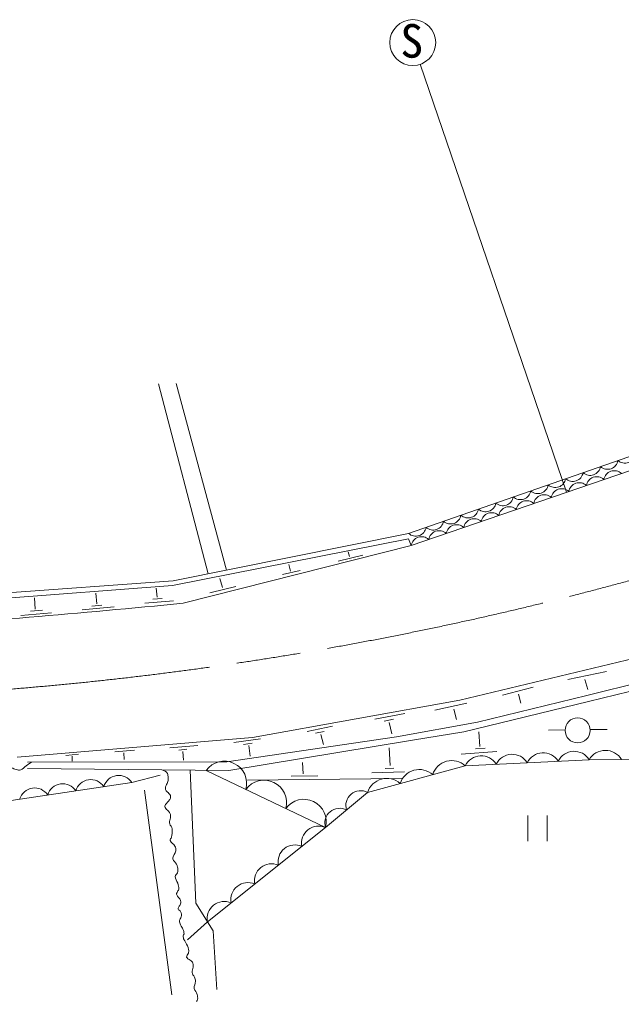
# Model space of a CAD drawing. Units: millimetres, scale not verified. Extents: x 40000 to 680000, y 20000 to 380000.
# Drawn here: x 280219 to 313010, y 249258 to 302790 of the extents above; entities that cross this region are included whole.
import ezdxf
from ezdxf.enums import TextEntityAlignment as Align

# ---------------------------------------------------------------- set-up
doc = ezdxf.new("R2010")
doc.units = ezdxf.units.MM
doc.header["$LTSCALE"] = 1000
doc.linetypes.add('CHAIN', pattern=[18.5, 12, -1.5, 3.5, -1.5])
doc.layers.add('M-BGD', color=7, linetype='Continuous', lineweight=13)
doc.layers.add('M-BMK', color=2, linetype='CHAIN', lineweight=13)
doc.styles.add('ＭＳ ゴシック', font='')
doc.styles.get('ＭＳ ゴシック').set_extended_font_data('MS Gothic')

msp = doc.modelspace()

# ---------------------------------------------------------------- linework, layer by layer
at = {"layer": 'M-BGD'}
for p, q in [((302041, 300354), (310022, 277021)), ((301417, 274774), (347056, 290688)), ((347379, 289833), (301555, 274117)), ((290498, 272578), (287794, 282927)), ((291485, 272776), (288745, 282958)), ((288592, 272195), (301417, 274774)), ((301409, 274488), (288551, 271934)), ((301555, 274117), (289132, 270967)), ((301555, 274117), (301409, 274488)), ((297575, 273266), (298923, 273591)), ((298191, 273507), (298122, 273771)), ((294985, 272720), (294897, 273072)), ((294550, 272530), (295514, 272752)), ((277816, 271399), (288592, 272195)), ((291265, 271830), (291126, 272321)), ((288551, 271934), (277788, 271107)), ((284427, 270936), (284362, 271515)), ((287712, 271297), (287661, 271788)), ((290589, 271543), (290649, 271552)), ((290649, 271552), (292006, 271872)), ((281070, 270636), (281024, 271261)), ((287035, 270978), (288597, 271107)), ((287480, 271181), (287994, 271228)), ((280283, 270307), (281946, 270450)), ((280802, 270534), (281469, 270589)), ((283621, 270616), (285367, 270769)), ((284149, 270815), (284705, 270866)), ((304202, 265686), (315397, 268376)), ((318777, 267865), (311126, 265936)), ((310095, 266800), (312201, 267251)), ((311228, 265618), (319398, 267594)), ((311019, 266807), (311179, 266271)), ((306537, 265959), (308198, 266390)), ((292912, 263638), (304202, 265686)), ((304430, 263956), (311228, 265618)), ((311126, 265936), (305163, 264480)), ((307398, 266007), (307537, 265514)), ((302840, 265131), (304591, 265515)), ((303887, 265186), (304030, 264626)), ((299579, 264639), (301219, 264959)), ((300079, 264535), (300586, 264639)), ((300364, 264466), (300510, 263854)), ((305163, 264480), (300750, 263681)), ((295882, 263972), (297272, 264257)), ((296340, 263875), (296820, 263972)), ((301626, 263497), (304430, 263956)), ((305305, 263150), (305243, 263949)), ((309032, 264055), (309945, 264065)), ((311325, 264078), (312239, 264087)), ((280077, 262575), (292912, 263638)), ((300750, 263681), (291504, 262319)), ((291619, 261839), (301626, 263497)), ((291896, 263365), (293336, 263574)), ((296639, 263813), (296771, 263270)), ((285405, 262865), (286480, 262962)), ((288402, 263074), (289922, 263213)), ((288889, 262962), (289324, 263004)), ((289116, 262879), (289148, 262416)), ((292419, 263264), (292887, 263342)), ((292711, 263217), (292785, 262624)), ((300420, 262115), (300364, 263074)), ((304284, 262733), (306229, 262886)), ((305069, 263025), (305597, 263067)), ((291504, 262319), (280649, 262298)), ((282745, 262657), (283418, 262731)), ((283075, 262633), (283088, 262361)), ((285891, 262814), (285910, 262453)), ((280638, 261964), (291619, 261839)), ((289513, 261863), (289817, 254607)), ((296888, 258738), (290384, 261853)), ((295666, 261670), (295631, 262288)), ((299412, 261718), (301184, 261781)), ((300135, 261962), (300614, 261969)), ((286339, 261189), (287875, 261594)), ((301031, 261413), (292643, 261315)), ((295020, 261545), (296472, 261559)), ((288519, 249619), (287018, 260783)), ((307916, 257986), (307916, 259385)), ((308965, 257986), (308965, 259385)), ((289817, 254607), (290771, 253105)), ((290458, 253597), (289366, 252611)), ((290771, 253105), (290958, 249900))]:
    msp.add_line(p, q, dxfattribs=at)
for points in [[(337058, 262670), (332859, 261967), (324040, 262271), (318294, 262506), (311258, 262436), (304503, 262107), (299179, 260653), (296888, 258738), (290458, 253597)], [(286339, 261189), (269509, 258689), (267476, 258564)]]:
    msp.add_lwpolyline(points, dxfattribs=at)
for centre, radius in [((301644, 301540), 1250), ((310628, 264035), 683)]:
    msp.add_circle(centre, radius, dxfattribs=at)
for centre, radius, start, end in [((313212, 279175), 572, 227.6464, 350.8013), ((311310, 278512), 572, 227.6464, 350.8013), ((312261, 278844), 572, 227.6464, 350.8013), ((310360, 278181), 572, 227.6464, 350.8013), ((311668, 277295), 574, 47.4678, 170.3934), ((312622, 277623), 574, 47.4678, 170.3934), ((308458, 277518), 572, 227.6464, 350.8013), ((309409, 277849), 572, 227.6464, 350.8013), ((310713, 276968), 574, 47.4678, 170.3934), ((306556, 276855), 572, 227.6464, 350.8013), ((307507, 277186), 572, 227.6464, 350.8013), ((308804, 276313), 574, 47.4678, 170.3934), ((309758, 276641), 574, 47.4678, 170.3934), ((305606, 276523), 572, 227.6464, 350.8013), ((306894, 275658), 574, 47.4678, 170.3934), ((307849, 275986), 574, 47.4678, 170.3934), ((303704, 275860), 572, 227.6464, 350.8013), ((304655, 276192), 572, 227.6464, 350.8013), ((305940, 275331), 574, 47.4678, 170.3934), ((302753, 275528), 572, 227.6464, 350.8013), ((304030, 274676), 574, 47.4678, 170.3934), ((304985, 275004), 574, 47.4678, 170.3934), ((301802, 275197), 572, 227.6464, 350.8013), ((303076, 274349), 574, 47.4678, 170.3934), ((302121, 274021), 574, 47.4678, 170.3934), ((229917, 873247), 605184, 274.02001, 275.61512), ((310436, 261930), 965, 31.5771, 153.9889), ((312143, 261921), 1024, 31.3407, 149.8052), ((291372, 261134), 1222, 344.8868, 143.9203), ((303773, 261290), 1096, 48.2229, 162.3301), ((305370, 261684), 965, 31.5771, 153.9889), ((307059, 261766), 965, 31.5771, 153.9889), ((308747, 261848), 965, 31.5771, 153.9889), ((301998, 260805), 1096, 48.2229, 162.3301), ((284095, 260503), 848, 32.6802, 164.2129), ((285625, 260731), 848, 32.6802, 164.2129), ((293540, 260095), 1222, 344.8868, 143.9203), ((300223, 260320), 1096, 48.2229, 162.3301), ((281035, 260049), 848, 32.6802, 164.2129), ((282565, 260276), 848, 32.6802, 164.2129), ((298803, 259938), 807, 62.2741, 197.5292), ((295708, 259056), 1222, 344.8868, 143.9203), ((297658, 258981), 807, 62.2741, 197.5292), ((296512, 257890), 928, 66.095, 191.1895), ((295226, 256861), 928, 66.095, 191.1895), ((293940, 255833), 928, 66.095, 191.1895), ((292654, 254805), 928, 66.095, 191.1895), ((291368, 253777), 928, 66.095, 191.1895)]:
    msp.add_arc(centre, radius, start, end, dxfattribs=at)
for points, knots in [([(244899, 259752), (244921, 259667), (244945, 259544), (245047, 259534), (245117, 259528), (245147, 259581), (245214, 259604), (245269, 259623), (245300, 259644), (245357, 259641), (245515, 259632), (245530, 259444), (245682, 259400), (245727, 259387), (245756, 259370), (245802, 259381), (245949, 259418), (246015, 259486), (246159, 259534), (246232, 259559), (246277, 259584), (246354, 259571), (246442, 259556), (246432, 259447), (246511, 259405), (246564, 259377), (246602, 259346), (246659, 259363), (246768, 259395), (246785, 259488), (246877, 259553), (246966, 259615), (247023, 259662), (247132, 259664), (247309, 259667), (247298, 259383), (247475, 259368), (247508, 259365), (247528, 259368), (247558, 259381), (247732, 259457), (247791, 259638), (247980, 259622), (248110, 259612), (248118, 259468), (248230, 259400), (248260, 259381), (248279, 259354), (248313, 259363), (248476, 259405), (248521, 259579), (248689, 259571), (248763, 259568), (248765, 259483), (248823, 259437), (248860, 259408), (248878, 259371), (248925, 259372), (249142, 259377), (249236, 259532), (249453, 259544), (249542, 259549), (249576, 259478), (249657, 259442), (249755, 259398), (249804, 259337), (249912, 259340), (250120, 259345), (250199, 259551), (250407, 259539), (250541, 259531), (250602, 259457), (250713, 259381), (250761, 259349), (250762, 259281), (250820, 259280), (251062, 259273), (251166, 259461), (251408, 259474), (251542, 259481), (251619, 259440), (251737, 259377), (251808, 259339), (251821, 259247), (251899, 259252), (251991, 259257), (251991, 259370), (252071, 259419), (252205, 259500), (252302, 259576), (252455, 259539), (252571, 259511), (252561, 259366), (252673, 259326), (252738, 259303), (252789, 259302), (252849, 259335), (252942, 259386), (252941, 259489), (253039, 259530), (253119, 259563), (253185, 259567), (253261, 259525), (253312, 259497), (253295, 259426), (253349, 259405), (253407, 259382), (253451, 259392), (253507, 259419), (253564, 259446), (253545, 259519), (253599, 259553), (253700, 259615), (253792, 259627), (253901, 259581), (253990, 259542), (253992, 259455), (254072, 259400), (254092, 259386), (254104, 259368), (254128, 259372), (254289, 259402), (254334, 259578), (254498, 259571), (254619, 259567), (254628, 259429), (254735, 259372), (254783, 259346), (254816, 259309), (254869, 259326), (255011, 259370), (255049, 259481), (255189, 259534), (255247, 259557), (255286, 259522), (255346, 259507), (255506, 259466), (255571, 259346), (255735, 259344), (255844, 259343), (255909, 259366), (256004, 259419), (256082, 259462), (256082, 259549), (256166, 259581), (256261, 259617), (256324, 259556), (256421, 259525), (256492, 259502), (256519, 259456), (256592, 259442), (256715, 259417), (256791, 259419), (256912, 259451), (257050, 259487), (257066, 259663), (257209, 259664), (257403, 259665), (257461, 259481), (257649, 259432), (257885, 259371), (258045, 259319), (258274, 259405), (258413, 259457), (258389, 259638), (258529, 259687), (258607, 259715), (258657, 259669), (258737, 259650), (258884, 259615), (258955, 259508), (259103, 259530), (259244, 259550), (259287, 259673), (259428, 259697), (259574, 259721), (259660, 259663), (259794, 259599), (259870, 259563), (259876, 259469), (259961, 259460), (260096, 259446), (260164, 259520), (260294, 259558), (260403, 259589), (260460, 259650), (260572, 259636), (260748, 259616), (260754, 259333), (260929, 259358), (261053, 259376), (261066, 259509), (261184, 259553), (261347, 259613), (261458, 259603), (261628, 259567), (261833, 259523), (261911, 259343), (262119, 259354), (262333, 259365), (262378, 259619), (262592, 259632), (262781, 259643), (262882, 259568), (263055, 259493), (263153, 259451), (263187, 259378), (263292, 259358), (263400, 259338), (263469, 259339), (263574, 259372), (263673, 259404), (263714, 259453), (263806, 259502), (263937, 259572), (264002, 259679), (264149, 259669), (264218, 259664), (264188, 259553), (264251, 259520), (264364, 259462), (264449, 259461), (264575, 259483), (264713, 259508), (264765, 259593), (264890, 259655), (264980, 259700), (265026, 259747), (265126, 259757), (265301, 259774), (265363, 259606), (265534, 259567), (265621, 259547), (265675, 259513), (265761, 259539), (265955, 259597), (265991, 259805), (266192, 259826), (266397, 259847), (266487, 259637), (266692, 259659), (266821, 259674), (266851, 259787), (266966, 259849), (267055, 259898), (267105, 259947), (267206, 259947), (267380, 259946), (267444, 259803), (267614, 259771), (267818, 259732), (267940, 259772), (268142, 259817), (268330, 259859), (268413, 259991), (268606, 259984), (268780, 259977), (268830, 259796), (269004, 259780), (269233, 259759), (269333, 259924), (269551, 259998), (269912, 260120), (270113, 260211), (270491, 260257), (270742, 260288), (270902, 260099), (271135, 260197), (271400, 260308), (271450, 260539), (271714, 260651), (271844, 260706), (271934, 260677), (272075, 260665), (272285, 260647), (272385, 260498), (272596, 260519), (272785, 260537), (272872, 260626), (273044, 260707), (273211, 260784), (273284, 260875), (273461, 260925), (273610, 260968), (273702, 260937), (273857, 260936), (274094, 260934), (274237, 260832), (274462, 260905), (274620, 260956), (274665, 261085), (274827, 261123), (275062, 261179), (275190, 261004), (275431, 260988), (275614, 260976), (275734, 260931), (275900, 261009), (276102, 261104), (276149, 261263), (276348, 261363), (276445, 261412), (276512, 261422), (276619, 261415), (276762, 261407), (276823, 261263), (276963, 261290), (277163, 261328), (277235, 261455), (277401, 261572), (277447, 261603), (277461, 261647), (277516, 261655), (277680, 261680), (277736, 261480), (277902, 261478), (278200, 261474), (278297, 261754), (278590, 261811), (278735, 261840), (278820, 261789), (278965, 261759), (279097, 261733), (279171, 261633), (279299, 261676), (279432, 261721), (279448, 261843), (279570, 261916), (279639, 261957), (279687, 261974), (279768, 261978), (279874, 261984), (279923, 261911), (280028, 261895), (280125, 261880), (280185, 261854), (280278, 261884), (280414, 261929), (280454, 262021), (280570, 262103), (280682, 262182), (280721, 262207), (280862, 262298)], [0, 0, 0, 0, 1, 1, 1, 2, 2, 2, 3, 3, 3, 4, 4, 4, 5, 5, 5, 6, 6, 6, 7, 7, 7, 8, 8, 8, 9, 9, 9, 10, 10, 10, 11, 11, 11, 12, 12, 12, 13, 13, 13, 14, 14, 14, 15, 15, 15, 16, 16, 16, 17, 17, 17, 18, 18, 18, 19, 19, 19, 20, 20, 20, 21, 21, 21, 22, 22, 22, 23, 23, 23, 24, 24, 24, 25, 25, 25, 26, 26, 26, 27, 27, 27, 28, 28, 28, 29, 29, 29, 30, 30, 30, 31, 31, 31, 32, 32, 32, 33, 33, 33, 34, 34, 34, 35, 35, 35, 36, 36, 36, 37, 37, 37, 38, 38, 38, 39, 39, 39, 40, 40, 40, 41, 41, 41, 42, 42, 42, 43, 43, 43, 44, 44, 44, 45, 45, 45, 46, 46, 46, 47, 47, 47, 48, 48, 48, 49, 49, 49, 50, 50, 50, 51, 51, 51, 52, 52, 52, 53, 53, 53, 54, 54, 54, 55, 55, 55, 56, 56, 56, 57, 57, 57, 58, 58, 58, 59, 59, 59, 60, 60, 60, 61, 61, 61, 62, 62, 62, 63, 63, 63, 64, 64, 64, 65, 65, 65, 66, 66, 66, 67, 67, 67, 68, 68, 68, 69, 69, 69, 70, 70, 70, 71, 71, 71, 72, 72, 72, 73, 73, 73, 74, 74, 74, 75, 75, 75, 76, 76, 76, 77, 77, 77, 78, 78, 78, 79, 79, 79, 80, 80, 80, 81, 81, 81, 82, 82, 82, 83, 83, 83, 84, 84, 84, 85, 85, 85, 86, 86, 86, 87, 87, 87, 88, 88, 88, 89, 89, 89, 90, 90, 90, 91, 91, 91, 92, 92, 92, 93, 93, 93, 94, 94, 94, 95, 95, 95, 96, 96, 96, 97, 97, 97, 98, 98, 98, 99, 99, 99, 100, 100, 100, 101, 101, 101, 102, 102, 102, 103, 103, 103, 104, 104, 104, 105, 105, 105, 106, 106, 106, 107, 107, 107, 108, 108, 108, 109, 109, 109, 110, 110, 110, 111, 111, 111, 112, 112, 112, 113, 113, 113, 114, 114, 114, 114]), ([(287967, 261881), (288102, 261832), (288214, 261808), (288273, 261677), (288307, 261599), (288301, 261547), (288307, 261462), (288312, 261399), (288316, 261364), (288307, 261302), (288294, 261213), (288261, 261170), (288231, 261086), (288204, 261013), (288166, 260977), (288161, 260899), (288158, 260835), (288161, 260792), (288196, 260739), (288242, 260670), (288302, 260663), (288356, 260600), (288393, 260557), (288418, 260530), (288432, 260475), (288446, 260422), (288446, 260388), (288432, 260336), (288416, 260272), (288387, 260243), (288349, 260190), (288312, 260138), (288275, 260123), (288238, 260072), (288192, 260010), (288141, 259981), (288134, 259905), (288131, 259872), (288130, 259849), (288147, 259822), (288200, 259739), (288257, 259715), (288321, 259641), (288360, 259595), (288386, 259570), (288412, 259516), (288435, 259468), (288441, 259437), (288446, 259384), (288456, 259285), (288429, 259229), (288412, 259131), (288402, 259076), (288376, 259048), (288379, 258992), (288382, 258941), (288406, 258917), (288430, 258872), (288460, 258817), (288492, 258795), (288518, 258737), (288540, 258689), (288534, 258656), (288537, 258603), (288544, 258452), (288525, 258367), (288500, 258219), (288486, 258139), (288400, 258099), (288430, 258024), (288487, 257881), (288598, 257850), (288685, 257723), (288717, 257677), (288725, 257644), (288736, 257588), (288770, 257409), (288633, 257322), (288592, 257144), (288582, 257097), (288551, 257068), (288569, 257023), (288617, 256901), (288691, 256858), (288759, 256745), (288792, 256690), (288808, 256655), (288824, 256592), (288857, 256466), (288846, 256386), (288819, 256259), (288801, 256173), (288697, 256161), (288694, 256074), (288689, 255919), (288793, 255852), (288833, 255703), (288867, 255577), (288918, 255501), (288889, 255374), (288871, 255297), (288822, 255268), (288796, 255193), (288783, 255156), (288762, 255133), (288773, 255096), (288819, 254944), (288946, 254905), (288991, 254753), (289017, 254664), (289005, 254602), (288968, 254517), (288941, 254457), (288901, 254438), (288875, 254378), (288861, 254347), (288842, 254327), (288852, 254294), (288873, 254221), (288960, 254226), (288991, 254155), (289036, 254052), (289042, 253980), (289028, 253868), (289016, 253777), (288934, 253747), (288926, 253655), (288918, 253565), (288956, 253516), (288991, 253433), (289032, 253332), (289085, 253290), (289120, 253187), (289153, 253093), (289179, 253037), (289176, 252937), (289175, 252896), (289140, 252880), (289139, 252840), (289138, 252753), (289139, 252700), (289176, 252622), (289202, 252566), (289230, 252542), (289259, 252488), (289341, 252336), (289387, 252247), (289426, 252080), (289444, 252004), (289430, 251957), (289417, 251881), (289402, 251792), (289298, 251759), (289320, 251672), (289330, 251631), (289353, 251613), (289384, 251584), (289471, 251503), (289560, 251500), (289630, 251403), (289695, 251313), (289670, 251232), (289667, 251121), (289664, 251007), (289597, 250947), (289612, 250834), (289625, 250724), (289700, 250685), (289741, 250583), (289775, 250500), (289795, 250451), (289801, 250361), (289813, 250204), (289712, 250118), (289737, 249963), (289759, 249820), (289865, 249770), (289894, 249629), (289915, 249530), (289938, 249466), (289908, 249370), (289894, 249324), (289885, 249302), (289857, 249258)], [0, 0, 0, 0, 1, 1, 1, 2, 2, 2, 3, 3, 3, 4, 4, 4, 5, 5, 5, 6, 6, 6, 7, 7, 7, 8, 8, 8, 9, 9, 9, 10, 10, 10, 11, 11, 11, 12, 12, 12, 13, 13, 13, 14, 14, 14, 15, 15, 15, 16, 16, 16, 17, 17, 17, 18, 18, 18, 19, 19, 19, 20, 20, 20, 21, 21, 21, 22, 22, 22, 23, 23, 23, 24, 24, 24, 25, 25, 25, 26, 26, 26, 27, 27, 27, 28, 28, 28, 29, 29, 29, 30, 30, 30, 31, 31, 31, 32, 32, 32, 33, 33, 33, 34, 34, 34, 35, 35, 35, 36, 36, 36, 37, 37, 37, 38, 38, 38, 39, 39, 39, 40, 40, 40, 41, 41, 41, 42, 42, 42, 43, 43, 43, 44, 44, 44, 45, 45, 45, 46, 46, 46, 47, 47, 47, 48, 48, 48, 49, 49, 49, 50, 50, 50, 51, 51, 51, 52, 52, 52, 53, 53, 53, 54, 54, 54, 55, 55, 55, 56, 56, 56, 57, 57, 57, 58, 58, 58, 59, 59, 59, 60, 60, 60, 61, 61, 61, 61])]:
    msp.add_open_spline(points, degree=3, knots=knots, dxfattribs=at)
at = {"layer": 'M-BMK'}
msp.add_arc((264978, 449444), 183753, 268.49595, 298.61336, dxfattribs=at)

# ---------------------------------------------------------------- texts
at = {"layer": 'M-BGD', "style": 'ＭＳ ゴシック'}
msp.add_text('S', height=1833, dxfattribs=at).set_placement((300965, 300166), align=Align.BOTTOM_LEFT)

doc.saveas('drawing.dxf')
